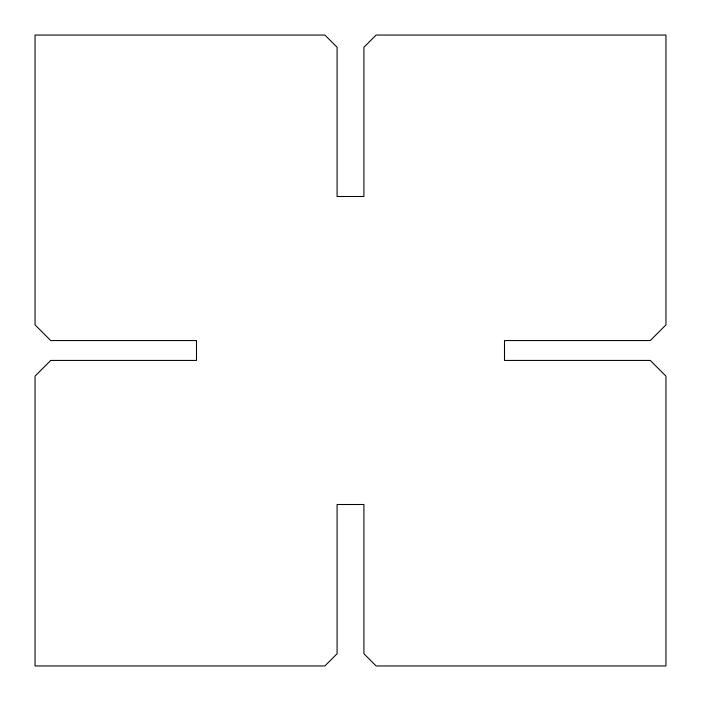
<?xml version="1.0" encoding="UTF-8"?>
<svg xmlns="http://www.w3.org/2000/svg" width="701" height="701" viewBox="0 0 701 701"><rect width="100%" height="100%" fill="white"/><g stroke="black" fill="none" stroke-linecap="round" stroke-linejoin="round"><path stroke-width="1.05" d="M50.735 360.437L35.05 376.122L35.05 665.95L324.878 665.95L337.085 653.744L337.085 504.501L363.915 504.501L363.915 653.744L376.122 665.95L665.95 665.95L665.95 376.122L650.265 360.437L504.501 360.437L504.501 340.563L650.265 340.563L665.95 324.878L665.95 35.05L376.122 35.05L363.915 47.256L363.915 196.499L337.085 196.499L337.085 47.256L324.878 35.05L35.05 35.05L35.05 324.878L50.735 340.563L196.499 340.563L196.499 360.437L50.735 360.437"/></g></svg>
